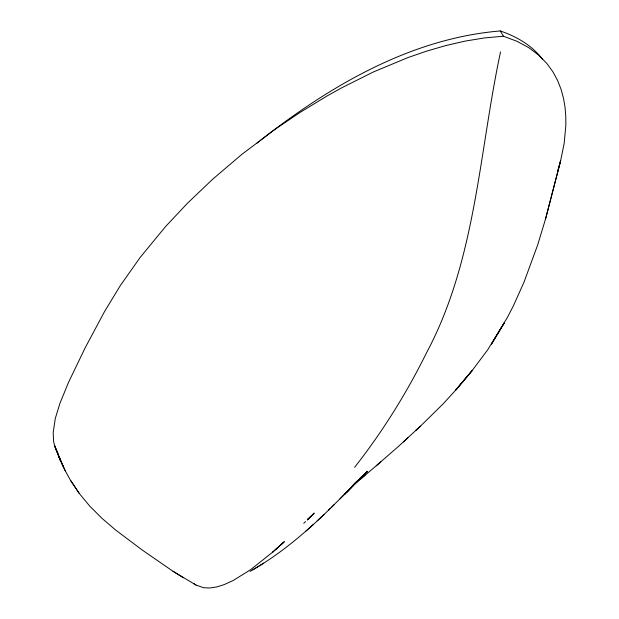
<?xml version="1.0" encoding="UTF-8"?>
<svg xmlns="http://www.w3.org/2000/svg" width="619" height="619" viewBox="0 0 619 619"><rect width="100%" height="100%" fill="white"/><g stroke="black" fill="none" stroke-linecap="round" stroke-linejoin="round"><path stroke-width="0.93" d="M500.523 51.926C478.928 152.761 476.104 259.98 426.561 352.737C406.544 393.227 382.519 431.783 354.61 467.322M376.228 465.805L398.922 446.005L420.471 426.143L443.281 403.727L455.932 389.854L472.274 370.417L487.834 349.627L507.58 317.129L513.391 305.809L523.953 282.295L537.648 244.992L545.594 218.847L560.644 160.692L564.164 143.438L565.828 125.758L565.805 116.79L565.101 107.768L563.6 98.715L561.193 89.685L557.711 80.725L552.991 71.936L546.817 63.432L538.692 55.122L528.819 47.709L517.097 41.349L503.464 36.227L484.507 37.929L465.148 41.102L445.618 45.605L426.081 51.307L407.789 57.637L373.419 71.951L342.013 87.65L327.358 95.798L300.022 112.441L275.091 129.278L241.735 154.464L212.657 179.231L187.371 203.342L165.459 226.678L140.173 257.411L120.403 285.467L104.526 311.566L85.097 347.963L68.593 382.202L59.919 403.348L55.315 418.382L53.18 432.457L53.582 441.161L54.511 445.502L60.577 460.923L65.204 470.734L70.605 480.468L79.294 493.467L89.701 506.063L102.011 518.374L115.691 530.065L142.285 550.067L172.949 571.244L196.053 585.079L203.535 587.702L209.748 587.996L216.766 586.936L224.032 584.661L233.208 580.49L250.71 569.612L273.443 551.514M545.594 218.847L560.644 160.692L557.518 171.633M356.436 482.278L361.844 476.746L340.001 498.883M308.657 518.645L307.403 519.805L308.548 518.645M364.374 474.208L344.729 494.155L351.6 487.199L347.081 491.765M331.722 507.038L353.805 484.963L351.159 487.633M356.273 482.425L361.45 477.179M346.609 492.26L349.108 489.745M314.259 513.174L307.403 519.805L314.026 513.174M360.993 477.613L355.569 483.037L367.322 471.384L354.076 484.19L367.624 471.245L360.792 477.775M307.403 519.805L311.342 515.967M249.999 571.43C279.881 554.57 306.157 532.178 330.523 508.199M328.426 510.242L333.958 504.864M303.743 523.295L305.569 521.569M324.116 514.374L317.276 520.819M360.583 477.984L354.347 483.826M283.657 542.314L272.824 551.986L284.384 541.633L275.432 549.765M415.798 430.445L420.471 426.143M403.402 441.935L407.851 437.826M354.107 484.035L357.132 481.273M313.237 524.541L305.477 531.497M352.343 485.915L355.051 483.586L352.226 486.008M352.799 485.598L365.017 475.307M360.699 478.974L380.809 461.921M256.583 143.461L259.485 141.147M260.939 139.995C330.291 85.731 410.784 38.424 500.26 30.95C516.509 36.482 532.147 45.419 542.554 59.362M263.671 563.135L252.838 569.782M172.949 571.244L183.325 577.782M193.871 583.593L196.053 585.079M70.605 480.468L79.294 493.467M500.26 30.95L503.464 36.227M56.043 449.719L57.807 452.976M63.424 466.811L54.511 445.502L60.577 460.923L58.898 456.868L65.204 470.734M501.042 328.232L491.416 344.172L504.4 322.708L501.042 328.232M472.274 370.417L455.932 389.854L472.274 370.417"/></g></svg>
